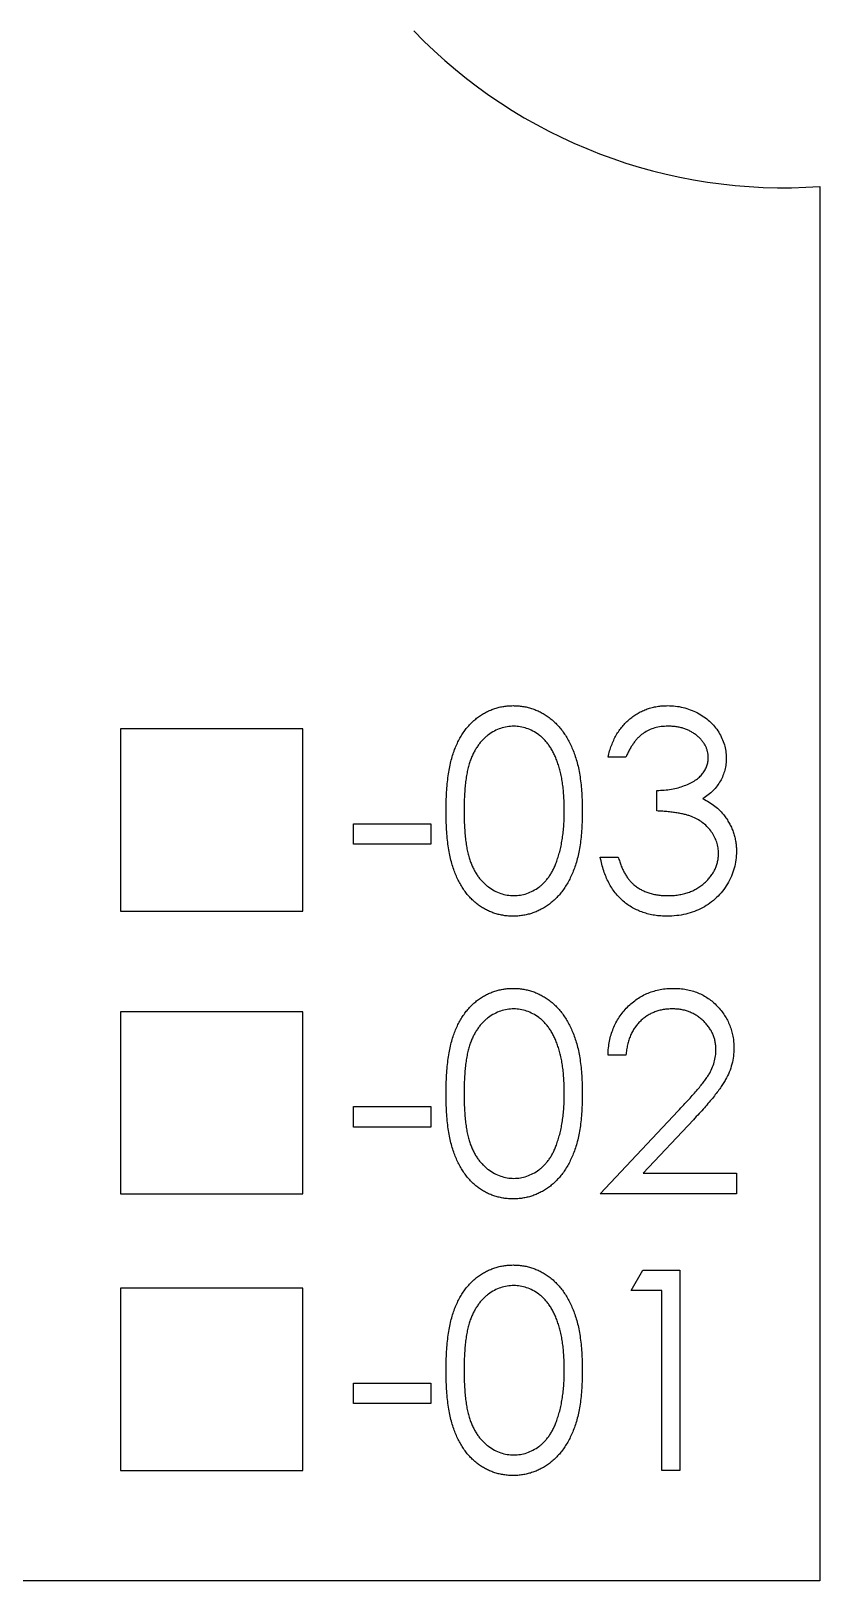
# Model space of a CAD drawing. Extents: x 3.95 to 7.29, y 4.36 to 5.35.
# Drawn here: x 7.0747 to 7.2912, y 4.3613 to 4.787 of the extents above; entities that cross this region are included whole.
import ezdxf

# ---------------------------------------------------------------- set-up
doc = ezdxf.new("R2010")
doc.units = 0
doc.header["$MEASUREMENT"] = 0
doc.layers.get('0').update_dxf_attribs({"linetype": 'CONTINUOUS'})

msp = doc.modelspace()

# ---------------------------------------------------------------- linework, layer by layer
at = {"color": 7, "linetype": 'CONTINUOUS'}
for p, q in [((7.2911865755, 4.7443113664), (7.2911865755, 4.3613113664)), ((7.1492968117, 4.5953088598), (7.0992968117, 4.5953088598)), ((7.0992968117, 4.5953088598), (7.0992968117, 4.5453088598)), ((7.1492968117, 4.5453088598), (7.1492968117, 4.5953088598)), ((7.2379668097, 4.5876165521), (7.2330309123, 4.5876165521)), ((7.2464283482, 4.5728088598), (7.2464283482, 4.5784498854)), ((7.16322322, 4.5692832187), (7.1843770661, 4.5692832187)), ((7.16322322, 4.5636421931), (7.16322322, 4.5692832187)), ((7.1843770661, 4.5692832187), (7.1843770661, 4.5636421931)), ((7.1843770661, 4.5636421931), (7.16322322, 4.5636421931)), ((7.2309155277, 4.5601165521), (7.2358514251, 4.5601165521)), ((7.0992968117, 4.5453088598), (7.1492968117, 4.5453088598)), ((7.1492968117, 4.517665927), (7.0992968117, 4.517665927)), ((7.0992968117, 4.517665927), (7.0992968117, 4.467665927)), ((7.1492968117, 4.467665927), (7.1492968117, 4.517665927)), ((7.2379668097, 4.5057428501), (7.2330309123, 4.5057428501)), ((7.16322322, 4.491640286), (7.1843770661, 4.491640286)), ((7.16322322, 4.4859992604), (7.16322322, 4.491640286)), ((7.1843770661, 4.491640286), (7.1843770661, 4.4859992604)), ((7.2309155277, 4.467665927), (7.2522456559, 4.4904283469)), ((7.2564543899, 4.4879934511), (7.2426933722, 4.4733069527)), ((7.1843770661, 4.4859992604), (7.16322322, 4.4859992604)), ((7.2426933722, 4.4733069527), (7.2682873225, 4.4733069527)), ((7.2682873225, 4.4733069527), (7.2682873225, 4.467665927)), ((7.0992968117, 4.467665927), (7.1492968117, 4.467665927)), ((7.2682873225, 4.467665927), (7.2309155277, 4.467665927)), ((7.2393770661, 4.4410517092), (7.2426052312, 4.4466927348)), ((7.2426052312, 4.4466927348), (7.252774502, 4.4466927348)), ((7.252774502, 4.4466927348), (7.252774502, 4.3916927348)), ((7.1492968117, 4.4416927348), (7.0992968117, 4.4416927348)), ((7.0992968117, 4.4416927348), (7.0992968117, 4.3916927348)), ((7.1492968117, 4.3916927348), (7.1492968117, 4.4416927348)), ((7.2478386046, 4.4410517092), (7.2393770661, 4.4410517092)), ((7.2478386046, 4.3916927348), (7.2478386046, 4.4410517092)), ((7.16322322, 4.4156670938), (7.1843770661, 4.4156670938)), ((7.16322322, 4.4100260681), (7.16322322, 4.4156670938)), ((7.1843770661, 4.4156670938), (7.1843770661, 4.4100260681)), ((7.1843770661, 4.4100260681), (7.16322322, 4.4100260681)), ((7.0992968117, 4.3916927348), (7.1492968117, 4.3916927348)), ((7.252774502, 4.3916927348), (7.2478386046, 4.3916927348)), ((7.2911865755, 4.3613113664), (6.5311865755, 4.3613113664))]:
    msp.add_line(p, q, dxfattribs=at)
msp.add_arc((7.2811865755, 4.8849563094), 0.1409999999999997, 224, 274.06694474, dxfattribs=at)
for points, knots in [([(7.188607835369188, 4.572786824515746), (7.188612989939921, 4.573668354894724), (7.188623002767864, 4.575380740362048), (7.188734392244107, 4.577875927590457), (7.188919433322684, 4.580216732145947), (7.189173020660752, 4.58240326599305), (7.18948161732283, 4.584436093882303), (7.189893575541858, 4.586309782380517), (7.190362060521701, 4.588033006588218), (7.190905033975802, 4.589611375524425), (7.191517677024732, 4.591066189046208), (7.192184579436692, 4.592424225132953), (7.192931748514862, 4.593683861524478), (7.193718092735213, 4.594863657416011), (7.194571132680925, 4.595951739711746), (7.195487901893359, 4.59694321836424), (7.196460325399856, 4.597853457807713), (7.197493004440753, 4.598667490327473), (7.198576096293941, 4.599376811080052), (7.19967756168091, 4.600019794300677), (7.20082881666372, 4.600528411760703), (7.20200146490519, 4.600963338274946), (7.203204954167012, 4.601307858853104), (7.204439808723579, 4.601547499959091), (7.205707136671951, 4.601697424525107), (7.206562473249575, 4.601711817029647), (7.206996256843548, 4.601719116182412)], [0, 0, 0, 0, 0.0685938754172485, 0.1332445916929342, 0.1943104708402725, 0.2512764872501561, 0.3045101237883933, 0.3542310498301783, 0.4004762284391507, 0.4434059271904888, 0.4840095987806696, 0.5232466037299501, 0.561036264236033, 0.597893729572623, 0.633511591261617, 0.6685001861390465, 0.7028753219007778, 0.7370646318789447, 0.7706720818125846, 0.8035672205235663, 0.8361830958220394, 0.8684616779620072, 0.9008476178018572, 0.9334672490309378, 0.9662579426774017, 1, 1, 1, 1]), ([(7.206996256843548, 4.601719116182412), (7.207433883636034, 4.601713046541246), (7.208304606929432, 4.601700970091547), (7.209587287830733, 4.601530986796208), (7.21084762661848, 4.601311584437876), (7.212066501463974, 4.600959699184834), (7.213266958950181, 4.600538622845227), (7.214419146102515, 4.599983019303627), (7.215563741225892, 4.59937875730747), (7.21664874689484, 4.598641608501318), (7.217706581095225, 4.597826937763042), (7.218698190211983, 4.596902078202478), (7.219648922423035, 4.595892625408901), (7.220522868948257, 4.594776065635339), (7.221357485917633, 4.59356951905206), (7.22212109043148, 4.592262871321516), (7.222829564067695, 4.590859018158604), (7.223496224252093, 4.589364467620357), (7.224079200978852, 4.587739297943797), (7.224597513891516, 4.585993645736785), (7.225022359023532, 4.584111703282151), (7.225373698477728, 4.582103954193108), (7.225646404775081, 4.579960452102482), (7.225844875808611, 4.577685539998597), (7.225949750497024, 4.575277794661247), (7.225969496977656, 4.57363159937263), (7.225979630240984, 4.572786824515746)], [0, 0, 0, 0, 0.0337879412002539, 0.067226111253134, 0.0998413805582495, 0.132545412477981, 0.1651298048763309, 0.1980106431827069, 0.231279810572081, 0.2650439104334927, 0.299215763973783, 0.3343588397409626, 0.3696950076454846, 0.4062575751144955, 0.4438035186000605, 0.4829815311234259, 0.5230848521443385, 0.5652667767065692, 0.6093428829310781, 0.6563925906619914, 0.7058870179274407, 0.758325751711764, 0.8138327469620025, 0.8727952177377408, 0.9347225675630352, 1, 1, 1, 1]), ([(7.233030912292266, 4.587616552079848), (7.233164633802966, 4.588170205399462), (7.233426048418864, 4.589252552354171), (7.233971296001946, 4.590798952167487), (7.234565284297862, 4.592262321789341), (7.235278541655308, 4.593615260090268), (7.236056536364576, 4.59488495713321), (7.236947893417283, 4.596042614803424), (7.237911489057605, 4.597117675689336), (7.238977309689489, 4.598071740850949), (7.240095045800987, 4.598935676595627), (7.241280446968498, 4.599672284639578), (7.242509663869037, 4.600305949898877), (7.243791213101086, 4.600827982114061), (7.245128910084818, 4.6012212403431), (7.24651066130843, 4.601506561573812), (7.247940087738804, 4.601691850511467), (7.248910407019634, 4.601709933931397), (7.249403107805086, 4.601719116182412)], [0, 0, 0, 0, 0.0726253460834346, 0.1419766113262338, 0.2089849284189386, 0.2739568703644443, 0.3368893473968406, 0.398744953494589, 0.4601158852788612, 0.5208249225900273, 0.5809944586324844, 0.6401519276014644, 0.6986224507562553, 0.7572710809271647, 0.8164266940046587, 0.8762540482034685, 0.9371652930625356, 1, 1, 1, 1]), ([(7.249403107805086, 4.601719116182412), (7.250120979466266, 4.601697442564277), (7.251541063923948, 4.60165456809253), (7.253627340376028, 4.601263055519287), (7.25563919039049, 4.600643517725151), (7.257554592856175, 4.599787502012997), (7.259333739654116, 4.598731701377593), (7.260916736874428, 4.59747511265496), (7.262282127758491, 4.596041980774445), (7.263427610836007, 4.594459040478011), (7.264324503678279, 4.592767311044788), (7.264985860975816, 4.591026165718187), (7.265388487391511, 4.589239734739219), (7.265440667569957, 4.588033548923609), (7.265466809728163, 4.587429252400361)], [0, 0, 0, 0, 0.0902542493426769, 0.1785397915286847, 0.2660930338538189, 0.3546309779571716, 0.441886153350563, 0.5257469151636492, 0.608113633603636, 0.6901972728278819, 0.7708214843303348, 0.8483261812554105, 0.9240117400247426, 1, 1, 1, 1]), ([(7.207161521266624, 4.596078090541386), (7.206553093976733, 4.596046441806704), (7.205335130988084, 4.595983086680921), (7.203539899613527, 4.595528409039022), (7.201812985702099, 4.594761130261037), (7.200445765003582, 4.593893175153969), (7.199405496880471, 4.593059279728093), (7.198665223503509, 4.592347567624343), (7.197966598629116, 4.591572827289887), (7.197314691216008, 4.590724024527995), (7.196725529675197, 4.589798459779959), (7.196179974665904, 4.588808868275331), (7.195686348731829, 4.587747740724812), (7.195228152867949, 4.586606850898029), (7.194831651819061, 4.585354129208817), (7.194475151150233, 4.583976854266679), (7.194199986277692, 4.582450529260089), (7.193955664053767, 4.58079019738373), (7.193770984226732, 4.578992512972283), (7.193644731367222, 4.577055686197975), (7.193549086961663, 4.574980275071023), (7.193545553269434, 4.573547161702591), (7.193543732805086, 4.572808859772156)], [0, 0, 0, 0, 0.060388994932679, 0.120888004157043, 0.1826143959280561, 0.2473649821762147, 0.2810819424293906, 0.314871795784059, 0.3492160021204661, 0.3845921848847575, 0.4210094470111021, 0.4580602892323817, 0.4967253441296676, 0.5371542602876624, 0.580056918574121, 0.6271124013895724, 0.6783241508939637, 0.7339727554395393, 0.7937385905051615, 0.8577080745882901, 0.9266949806407877, 1, 1, 1, 1]), ([(7.221043732805086, 4.572808859772156), (7.221036821284823, 4.573470014354577), (7.221023299201214, 4.574763534043644), (7.220934457886758, 4.576655954519061), (7.22079169728207, 4.578456487035289), (7.220598473921351, 4.580166764969136), (7.220333219158391, 4.581783744282241), (7.220014674421482, 4.583309738628266), (7.219641217845608, 4.584744337363293), (7.219212850022577, 4.58609123762193), (7.218730092316303, 4.587345607180098), (7.21819676605541, 4.588510146255907), (7.217627716790709, 4.589591135773939), (7.217009239901125, 4.590585098789135), (7.216350085793757, 4.591497835129677), (7.215626586562557, 4.592308334181541), (7.214884698304381, 4.593056024461943), (7.213829576202301, 4.593894240345332), (7.212459468241898, 4.594755645575282), (7.210742830891656, 4.595526798822068), (7.208966185256292, 4.595983188123555), (7.207762642187787, 4.596046479211436), (7.207161521266624, 4.596078090541386)], [0, 0, 0, 0, 0.0656764168485229, 0.1284930038448349, 0.1881472132975865, 0.2450740694520081, 0.2994124075640716, 0.350856964700418, 0.3998785563875576, 0.4466052178570772, 0.4911847622759467, 0.5333035069930623, 0.5737769712849096, 0.6124477128656399, 0.6495158390889494, 0.6854481283820846, 0.7202744270676115, 0.7540038485230651, 0.8190868636527456, 0.880502160909024, 0.9403156787728282, 1, 1, 1, 1]), ([(7.249469213574317, 4.596078090541386), (7.248842952382524, 4.596056268691968), (7.247619718617935, 4.596013645544686), (7.245856629685671, 4.595639007292414), (7.244219291821271, 4.595045431601589), (7.242971970651736, 4.594328690715438), (7.242049341809375, 4.593623609695469), (7.241377399403263, 4.593017028495078), (7.240729578092775, 4.592329289652987), (7.240131298973639, 4.591541529266762), (7.239546711894121, 4.590680835227698), (7.238981398786998, 4.5897424671535), (7.238453517522358, 4.588713046723738), (7.238132187553314, 4.587989128606583), (7.237966809728163, 4.587616552079848)], [0, 0, 0, 0, 0.122728099976456, 0.2397165235883959, 0.3518621792202475, 0.4632019818032239, 0.5202611541541635, 0.5794324380306674, 0.6405963441586368, 0.7052982290880213, 0.7732361059084538, 0.8446489293403172, 0.92004598177737, 1, 1, 1, 1]), ([(7.260530912292265, 4.587451287656771), (7.26052454339812, 4.587738557848793), (7.26051187278528, 4.588310068271344), (7.260345698079403, 4.589147639635766), (7.260107526958723, 4.589959617657106), (7.259761512566779, 4.590736514906649), (7.25931401077615, 4.59148080107293), (7.25877260022787, 4.592195194531006), (7.258135909469242, 4.592886517108467), (7.257408073047991, 4.593539521704239), (7.256595788956435, 4.594127237406463), (7.255731659112683, 4.594651177764565), (7.254812314613313, 4.595091737016799), (7.25384374658013, 4.595456930721006), (7.252820719435602, 4.595731160742462), (7.251748615096715, 4.595928189017317), (7.250625229621238, 4.596051342011292), (7.24985881774135, 4.596069075667575), (7.249469213574317, 4.596078090541386)], [0, 0, 0, 0, 0.0552654294292551, 0.1099479507543711, 0.1638976208060362, 0.2180695737014807, 0.2732851511607965, 0.3308840720778535, 0.3904782195586441, 0.4541190809355006, 0.518940923103442, 0.5833792809311809, 0.6485746725268537, 0.7150779036892867, 0.7825379574848428, 0.852347050117714, 0.9249408757112354, 1, 1, 1, 1]), ([(7.246428348189702, 4.578449885413182), (7.247108530434115, 4.578463146728024), (7.248440374463708, 4.578489113302632), (7.250391326926219, 4.578738500445353), (7.252251194291243, 4.57914329101389), (7.253992001407436, 4.579708431235306), (7.255570477734334, 4.580396444782814), (7.25695299898933, 4.581166757134115), (7.258089828687509, 4.582055434725493), (7.2590013275362, 4.583020468542761), (7.2596773961357, 4.584062062072112), (7.260176430040448, 4.585142741593977), (7.260471598076905, 4.586282611471126), (7.260511071269128, 4.587060357234796), (7.260530912292265, 4.587451287656771)], [0, 0, 0, 0, 0.1101513778870498, 0.2156840408510315, 0.3180373845849121, 0.4181367779933871, 0.5116558022784822, 0.5966723572005856, 0.6738006776704191, 0.7445265998525866, 0.81070136181014, 0.8740751675159223, 0.9367044473916144, 0.9999999999999999, 0.9999999999999999, 0.9999999999999999, 0.9999999999999999]), ([(7.265466809728163, 4.587429252400361), (7.265448524725994, 4.586847717054988), (7.265412743814248, 4.58570974262771), (7.265108928441126, 4.584048404815539), (7.264597644310214, 4.582482608239676), (7.26388940518399, 4.581005761406307), (7.262972609394501, 4.579627228209087), (7.261862038443367, 4.578343907066992), (7.260549853758323, 4.577150106010692), (7.259555470446529, 4.576466228578219), (7.259043532484573, 4.576114148233694)], [0, 0, 0, 0, 0.12806754859589, 0.2506083188676677, 0.370630165914503, 0.4900722467299493, 0.6103747641546188, 0.7343130699115259, 0.8632165042449906, 1, 1, 1, 1]), ([(7.206996256843548, 4.5438986033619), (7.206562488368415, 4.543905967203417), (7.205707181602194, 4.54392048726155), (7.204439635275149, 4.544069477454074), (7.203206571198919, 4.544312430270808), (7.202005524308817, 4.544642358943626), (7.200834036933482, 4.545061678891155), (7.199703583826112, 4.545595037695015), (7.198599239872842, 4.546213653293442), (7.197526027981393, 4.546917435360008), (7.196504464766406, 4.547723985482132), (7.195528460522119, 4.548615876633016), (7.194623561486139, 4.549616093829641), (7.193776404428404, 4.550708672823347), (7.192983535687531, 4.551891438654972), (7.192239530664615, 4.553160718240613), (7.191574659199588, 4.554531983925609), (7.190948125193327, 4.555994695000826), (7.190395830679952, 4.557584661381057), (7.189913577311213, 4.559313790824779), (7.189506993840711, 4.561193877603994), (7.1891831444306, 4.563225011708796), (7.188917839543464, 4.565404048813412), (7.188734574662714, 4.567734461326435), (7.188623058461679, 4.570211257710929), (7.188613002331818, 4.571912635684491), (7.188607835369188, 4.572786824515746)], [0, 0, 0, 0, 0.0337906803429672, 0.0666286260745619, 0.099295262884201, 0.1316507517839152, 0.1636088819681108, 0.1961310226856822, 0.2289327805920217, 0.2621920605927205, 0.2960287657555083, 0.3302589691854587, 0.3651045936798505, 0.4009992591691218, 0.4379098368951158, 0.4760009680137947, 0.5155511169363323, 0.5565882586710896, 0.5999440814163916, 0.6466082875005266, 0.6964008624514627, 0.7497565159327976, 0.8068383525917534, 0.8674216658694571, 0.9318796288865531, 1, 1, 1, 1]), ([(7.193543732805086, 4.572808859772156), (7.193545650988903, 4.572074240299238), (7.193549373807039, 4.570648488152258), (7.193643815214311, 4.568580286637267), (7.193775268004842, 4.566648033964483), (7.193940643239795, 4.56485248433959), (7.194188315958446, 4.563199912932331), (7.194469316452103, 4.561683450144188), (7.194806357206393, 4.56030590047582), (7.195207110470034, 4.559055233865168), (7.195663583331724, 4.557913713126991), (7.196161179230591, 4.556851006960807), (7.196700183137319, 4.555854189111099), (7.197292961398376, 4.554926856105338), (7.197948006833467, 4.554074187315284), (7.198650698598434, 4.553292133144621), (7.1994051226321, 4.552583877892067), (7.200449243989603, 4.551743322414111), (7.201820973233747, 4.550864491405839), (7.203558131157722, 4.550108613217521), (7.205343926034076, 4.549630521614607), (7.206556358591788, 4.549569891415053), (7.207161521266624, 4.549539629002925)], [0, 0, 0, 0, 0.0729596725565432, 0.141600398063729, 0.2055868247616574, 0.2653317514049722, 0.3206341506764463, 0.371501035400561, 0.4184798438617737, 0.4613938651164284, 0.501833489060535, 0.5405087845770911, 0.5778894042135679, 0.6143163116208339, 0.6497018639313427, 0.6845703410010859, 0.7186338519825687, 0.7523597423291786, 0.8176309254522465, 0.8797078861579298, 0.9399584769385605, 1, 1, 1, 1]), ([(7.225979630240984, 4.572786824515746), (7.225969261422945, 4.57194574502847), (7.225949012979846, 4.570303267546909), (7.225847262609489, 4.567906199609993), (7.225641084420852, 4.565643701130339), (7.22538979049258, 4.563512494152776), (7.225027473812192, 4.561515364527852), (7.224624107079776, 4.559641586920822), (7.224109590173199, 4.557908767717906), (7.223540441519859, 4.55629752861797), (7.222883057460672, 4.554809309128042), (7.222179919478052, 4.553411250615444), (7.221404916083481, 4.552112018402671), (7.220586313884237, 4.550897824108747), (7.219695821810008, 4.549790840231078), (7.218757955835909, 4.548770095489778), (7.217756726575411, 4.547843629105307), (7.216693446921529, 4.547019339300206), (7.215598185990705, 4.546276637618621), (7.214453367730083, 4.545650829471156), (7.213285791264653, 4.545105252476158), (7.21208331230518, 4.544666672377217), (7.210853598691163, 4.544319973081411), (7.20959222203301, 4.544083959325581), (7.208304435390666, 4.543917599348759), (7.207433826258455, 4.54390495728268), (7.206996256843548, 4.5438986033619)], [0, 0, 0, 0, 0.065059633982516, 0.1270498037242676, 0.1855061235695817, 0.2407519353051602, 0.2929641184114982, 0.3424460113875109, 0.38891824157453, 0.4326754501382251, 0.4745258671785995, 0.514669869534711, 0.5536430499422049, 0.5914614378981222, 0.6278388512382592, 0.6634189805605546, 0.6985977059250447, 0.7332029146685497, 0.76739527621116, 0.8008348065624478, 0.8340066273958264, 0.8669881685285089, 0.8997253758474594, 0.9327056936972694, 0.9661777838687265, 1, 1, 1, 1]), ([(7.218961401074317, 4.55898173637472), (7.219127214568219, 4.559472489423477), (7.2194638870713, 4.560468928575874), (7.21989778638127, 4.562014643108568), (7.220239499797327, 4.563636400827592), (7.220546924116246, 4.565324509804596), (7.220756757851777, 4.567091419391911), (7.220925652060513, 4.568931662567731), (7.221025134283845, 4.570846626831431), (7.221037466086394, 4.572147690978785), (7.221043732805086, 4.572808859772156)], [0, 0, 0, 0, 0.1105883385953346, 0.2245417540535939, 0.3425034940501037, 0.4643240984173561, 0.5907560327017645, 0.7222274753555133, 0.8588428362087227, 1, 1, 1, 1]), ([(7.263351425112778, 4.561174244387541), (7.263327327340778, 4.561686676086345), (7.263279251703931, 4.562708989695194), (7.262913725578671, 4.564213605266957), (7.262307110261211, 4.56566385688011), (7.261474387000462, 4.567040752248968), (7.260436411922011, 4.568301938760714), (7.259242250052992, 4.569430836637276), (7.257866421732558, 4.570370817825484), (7.25659294115624, 4.571018452558928), (7.255462001219207, 4.571449946006232), (7.254496121138435, 4.571752522626446), (7.253413822449626, 4.571994391071332), (7.252228109811575, 4.572228352804268), (7.250933978820142, 4.57242449089726), (7.249530264657276, 4.572588764410865), (7.24801640226433, 4.572720002495007), (7.246968400337193, 4.57277864193253), (7.246428348189702, 4.572808859772156)], [0, 0, 0, 0, 0.0669025611986264, 0.1334722245710311, 0.2010152128987461, 0.2716179086809909, 0.342884317015107, 0.4138334373834369, 0.4855715419705955, 0.5598171257698292, 0.5999152807368299, 0.6436230850318213, 0.6919224361141821, 0.744712801926229, 0.8015114286639149, 0.8628712761230359, 0.9293353763052005, 1, 1, 1, 1]), ([(7.259043532484573, 4.576114148233694), (7.259629348663811, 4.57583265827435), (7.260791900983971, 4.57527404139599), (7.262360523335441, 4.574161101314505), (7.263806213833563, 4.572907654544188), (7.264602971846861, 4.571918560413077), (7.265004069343548, 4.57142063861831)], [0, 0, 0, 0, 0.2539158886230791, 0.5038961297186552, 0.7502553885301012, 1, 1, 1, 1]), ([(7.265004069343548, 4.57142063861831), (7.265268826737092, 4.57105834113606), (7.265794005938544, 4.570339679043682), (7.266440419056222, 4.569183542502945), (7.267033546661661, 4.568018418864309), (7.267470071410032, 4.566798496969035), (7.267846774969428, 4.565562962866283), (7.268094633368213, 4.564285358832866), (7.268253748545888, 4.562977823188521), (7.26827609156661, 4.562092846392192), (7.268287322548676, 4.561648002400361)], [0, 0, 0, 0, 0.1281455049994647, 0.2541925386280403, 0.3781411397135904, 0.5013808330744075, 0.6239569784447028, 0.7470758858273294, 0.8728647202442611, 1, 1, 1, 1]), ([(7.249259878638419, 4.5438986033619), (7.248671898075928, 4.543912365711678), (7.247514948397686, 4.54393944542683), (7.245813452003024, 4.544121271558365), (7.244192735824718, 4.544462390670376), (7.242637062064889, 4.544891395164869), (7.241169909620558, 4.545484541941462), (7.23977017487694, 4.546191682787301), (7.23844399335204, 4.547030951395807), (7.237199240811548, 4.548003759175132), (7.2360372471101, 4.549092672008026), (7.234987616001863, 4.550315779791762), (7.234038734429557, 4.551650255087698), (7.233196631468818, 4.553108101723972), (7.232457763039371, 4.554685236477487), (7.2318380296417, 4.556387979213776), (7.231296925834488, 4.558203129525017), (7.231044857236227, 4.559467723314103), (7.230915527676881, 4.560116552079848)], [0, 0, 0, 0, 0.0655377247223923, 0.1289563879612309, 0.1903671277264776, 0.249965467100067, 0.3085687536915762, 0.3664152430357357, 0.4245564125025179, 0.4831811374914378, 0.5422514353065656, 0.6017442596855538, 0.6625077153077682, 0.7244995565544742, 0.7891389152034058, 0.8563539520018315, 0.9262991097764978, 1, 1, 1, 1]), ([(7.235851425112779, 4.560116552079848), (7.235980019692555, 4.559693067585627), (7.236230147320035, 4.558869353460199), (7.236655914860587, 4.557683862942452), (7.237140987707408, 4.556597093534633), (7.237661359343117, 4.555601073046407), (7.238207877780619, 4.554685992436256), (7.238819398032762, 4.553876048780007), (7.239450627456504, 4.553135667030995), (7.239926445866312, 4.552718537414792), (7.240159317740984, 4.552514388618309)], [0, 0, 0, 0, 0.1497703860319697, 0.2913164099952413, 0.4259663731047396, 0.5521595739695259, 0.6715274135235908, 0.7861216286916592, 0.8953250730704424, 1, 1, 1, 1]), ([(7.268287322548676, 4.561648002400361), (7.268259056902807, 4.560877884210771), (7.268202658629653, 4.559341272020092), (7.26770072967009, 4.55707043639102), (7.266917783968394, 4.554854784029415), (7.265826619343464, 4.552725737091114), (7.264470466894708, 4.550739808721426), (7.26286595406934, 4.548957828114355), (7.261011372405972, 4.547440059940176), (7.258960719304268, 4.546160675894011), (7.256730446307719, 4.545146778465868), (7.254354472306981, 4.544416183192153), (7.251846864708319, 4.543977928502253), (7.250132025273153, 4.543925346124458), (7.249259878638419, 4.5438986033619)], [0, 0, 0, 0, 0.0796349660380428, 0.1588951686538333, 0.2395795267652213, 0.3223821210874966, 0.4057934127573026, 0.4878842639085052, 0.5697105896098896, 0.6530482051842865, 0.7374337002462269, 0.8225728805582585, 0.909762708998645, 1, 1, 1, 1]), ([(7.249348019664061, 4.549539629002925), (7.24986272453004, 4.549549291773598), (7.250869185462553, 4.549568186487491), (7.252337664484221, 4.549742453218335), (7.253735129311768, 4.549995145406284), (7.255047318820862, 4.550390405119559), (7.256292088690668, 4.550864584441452), (7.257441652061451, 4.551485372201451), (7.258529804676051, 4.552186451614763), (7.259524668691776, 4.553001941811015), (7.260421587248041, 4.553883398442921), (7.261196623977643, 4.554818545375865), (7.261867894425973, 4.555778386969306), (7.262407483841944, 4.556785314387457), (7.262834324395893, 4.55782945048181), (7.2631247242266, 4.558914703463015), (7.263326690041667, 4.560031934821916), (7.263343134985967, 4.560791391590662), (7.263351425112778, 4.561174244387541)], [0, 0, 0, 0, 0.076061890562836, 0.1487324608035359, 0.2183745247439721, 0.2857225935927381, 0.3510576941824586, 0.414934915729321, 0.4784859417740848, 0.5421690352812153, 0.604750116543139, 0.6641185017301127, 0.7214996756099125, 0.777615916385255, 0.8326661086975488, 0.8878580281135752, 0.9434676608977681, 1, 1, 1, 1]), ([(7.207161521266624, 4.549539629002925), (7.207770158886562, 4.549566164993422), (7.208985275159326, 4.549619142845613), (7.210769854513374, 4.550081512657674), (7.212487999300198, 4.550833179141096), (7.213843940951072, 4.551691940282416), (7.214872654653098, 4.552515002598714), (7.21560998299943, 4.553215933284299), (7.216286655277243, 4.554000997595716), (7.216928464049849, 4.554847974432744), (7.217517105348561, 4.555773116837166), (7.218052383601255, 4.556771956349237), (7.218540836101447, 4.557847272267875), (7.218819121123742, 4.558597939559808), (7.218961401074317, 4.55898173637472)], [0, 0, 0, 0, 0.112801787087641, 0.2252034422403028, 0.3396628004503109, 0.4597310343290413, 0.5217844254033598, 0.5839686717932117, 0.6482103637315138, 0.7139104928357357, 0.7810269995615563, 0.8514662200478412, 0.9240585113203393, 1, 1, 1, 1]), ([(7.240159317740984, 4.552514388618309), (7.240467298338892, 4.552277069840779), (7.241082308868728, 4.551803164834745), (7.242083864864435, 4.551196669988623), (7.24314088029659, 4.550677524900484), (7.244262169929081, 4.55025554201547), (7.245447884177055, 4.549938786440811), (7.246693213286162, 4.549710800683778), (7.248000200529174, 4.549560294662585), (7.248892193784148, 4.54954661802857), (7.249348019664061, 4.549539629002925)], [0, 0, 0, 0, 0.1182604269471056, 0.2361558108840859, 0.3556302211949949, 0.476249447304134, 0.6001641196112284, 0.7286330771605728, 0.8613262312325904, 1, 1, 1, 1]), ([(7.188607835369188, 4.495143891790176), (7.188612989939921, 4.496025422169155), (7.188623002767864, 4.497737807636478), (7.188734392244107, 4.500232994864887), (7.188919433322684, 4.502573799420377), (7.189173020660752, 4.50476033326748), (7.18948161732283, 4.506793161156734), (7.189893575541858, 4.508666849654946), (7.190362060521701, 4.510390073862649), (7.190905033975802, 4.511968442798856), (7.191517677024732, 4.513423256320638), (7.192184579436692, 4.514781292407383), (7.192931748514862, 4.516040928798909), (7.193718092735213, 4.517220724690441), (7.194571132680925, 4.518308806986176), (7.195487901893359, 4.51930028563867), (7.196460325399856, 4.520210525082144), (7.197493004440753, 4.521024557601904), (7.198576096293941, 4.521733878354483), (7.19967756168091, 4.522376861575109), (7.20082881666372, 4.522885479035133), (7.20200146490519, 4.523320405549376), (7.203204954167012, 4.523664926127535), (7.204439808723579, 4.523904567233522), (7.205707136671951, 4.524054491799538), (7.206562473249575, 4.524068884304078), (7.206996256843548, 4.524076183456843)], [0, 0, 0, 0, 0.0685938754172485, 0.1332445916929342, 0.194310470840273, 0.2512764872501566, 0.3045101237883938, 0.3542310498301784, 0.4004762284391504, 0.4434059271904894, 0.4840095987806693, 0.5232466037299499, 0.5610362642360328, 0.5978937295726228, 0.6335115912616176, 0.6685001861390464, 0.7028753219007776, 0.7370646318789446, 0.7706720818125848, 0.8035672205235665, 0.8361830958220395, 0.8684616779620075, 0.9008476178018571, 0.9334672490309377, 0.9662579426774018, 1, 1, 1, 1]), ([(7.206996256843548, 4.524076183456843), (7.207433883636034, 4.524070113815676), (7.208304606929432, 4.524058037365977), (7.209587287830733, 4.523888054070637), (7.21084762661848, 4.523668651712306), (7.212066501463974, 4.523316766459264), (7.213266958950181, 4.522895690119658), (7.214419146102515, 4.522340086578057), (7.215563741225892, 4.521735824581899), (7.21664874689484, 4.520998675775748), (7.217706581095225, 4.520184005037471), (7.218698190211983, 4.51925914547691), (7.219648922423035, 4.51824969268333), (7.220522868948257, 4.51713313290977), (7.221357485917633, 4.515926586326491), (7.22212109043148, 4.514619938595946), (7.222829564067695, 4.513216085433035), (7.223496224252093, 4.511721534894788), (7.224079200978852, 4.510096365218227), (7.224597513891516, 4.508350713011216), (7.225022359023533, 4.506468770556581), (7.225373698477728, 4.504461021467538), (7.225646404775081, 4.502317519376913), (7.225844875808611, 4.500042607273027), (7.225949750497024, 4.497634861935677), (7.225969496977656, 4.495988666647061), (7.225979630240984, 4.495143891790176)], [0, 0, 0, 0, 0.0337879412002539, 0.067226111253134, 0.0998413805582496, 0.1325454124779809, 0.1651298048763308, 0.1980106431827068, 0.2312798105720813, 0.2650439104334931, 0.2992157639737828, 0.334358839740963, 0.369695007645485, 0.4062575751144959, 0.4438035186000601, 0.482981531123426, 0.5230848521443382, 0.5652667767065692, 0.6093428829310785, 0.6563925906619914, 0.7058870179274402, 0.7583257517117635, 0.8138327469620029, 0.8727952177377413, 0.9347225675630347, 1, 1, 1, 1]), ([(7.233030912292266, 4.50574285012351), (7.23306307636386, 4.506397681587741), (7.233126245744478, 4.507683753156247), (7.233422196342069, 4.509558797439529), (7.233845272564149, 4.511351252439717), (7.234444870272768, 4.513045751149035), (7.235185321045692, 4.514662535776226), (7.236091847069975, 4.516180137291743), (7.237145122678991, 4.517613617710695), (7.238343215596597, 4.518935836494997), (7.239643256833022, 4.520144509779133), (7.241037457120087, 4.521199306295), (7.242511486713764, 4.522080309673598), (7.244052560512511, 4.522820813331435), (7.245678501489826, 4.523375976344697), (7.247373767469734, 4.523788079121378), (7.249146020880849, 4.524035979913061), (7.250353505583559, 4.524062629796219), (7.250967611010214, 4.524076183456843)], [0, 0, 0, 0, 0.0687985167452406, 0.1351184559300889, 0.1990010113675046, 0.2619337007769912, 0.3235312844431789, 0.3854347205665498, 0.4472155159851223, 0.5100181032833283, 0.5725109099917959, 0.6333640222588525, 0.6932167277430219, 0.7525553881310327, 0.8125582265741707, 0.8732608589653614, 0.9355427078252693, 1, 1, 1, 1]), ([(7.250967611010214, 4.524076183456843), (7.251570737472835, 4.524062179428807), (7.252755859427258, 4.524034662013963), (7.254484804970381, 4.523794796449324), (7.256134633670976, 4.523427223850809), (7.257686648036502, 4.522882539162598), (7.259156776095851, 4.522199079026384), (7.2605268152241, 4.521349106803108), (7.261829894396204, 4.520372840318294), (7.26300206075573, 4.519221286125239), (7.264078836965072, 4.517992574892473), (7.265006952955194, 4.516680321627522), (7.265806253747457, 4.515323411345602), (7.266460456479411, 4.513911244603639), (7.266956371243455, 4.512439222700267), (7.267323796556515, 4.510921458413082), (7.267533836720952, 4.509340435713519), (7.267565895463299, 4.508270159053448), (7.267582194343547, 4.507726023200433)], [0, 0, 0, 0, 0.0694796363669839, 0.1365250035391419, 0.2008008928734237, 0.2639832069133281, 0.3257111447611882, 0.387270514075733, 0.4494927805315654, 0.512955195762851, 0.5762663970701087, 0.637574966831179, 0.6979010984244991, 0.7575582794115654, 0.8165875043650643, 0.8766457566083137, 0.9372858729381263, 1, 1, 1, 1]), ([(7.207161521266624, 4.518435157815818), (7.206553093976733, 4.518403509081135), (7.205335130988084, 4.518340153955353), (7.203539899613527, 4.517885476313452), (7.201812985702098, 4.517118197535466), (7.200445765003582, 4.516250242428399), (7.199405496880471, 4.515416347002523), (7.198665223503509, 4.514704634898774), (7.197966598629116, 4.513929894564317), (7.197314691216008, 4.513081091802425), (7.196725529675197, 4.512155527054389), (7.196179974665904, 4.511165935549761), (7.195686348731829, 4.510104807999242), (7.195228152867949, 4.508963918172459), (7.194831651819061, 4.507711196483247), (7.194475151150233, 4.50633392154111), (7.194199986277692, 4.50480759653452), (7.193955664053767, 4.50314726465816), (7.193770984226732, 4.501349580246713), (7.193644731367222, 4.499412753472406), (7.193549086961663, 4.497337342345454), (7.193545553269434, 4.495904228977022), (7.193543732805086, 4.495165927046586)], [0, 0, 0, 0, 0.0603889949326789, 0.1208880041570429, 0.1826143959280556, 0.2473649821762149, 0.2810819424293907, 0.3148717957840584, 0.3492160021204653, 0.3845921848847568, 0.4210094470111023, 0.4580602892323809, 0.4967253441296678, 0.5371542602876621, 0.5800569185741201, 0.6271124013895719, 0.6783241508939633, 0.7339727554395388, 0.7937385905051609, 0.857708074588289, 0.9266949806407879, 1, 1, 1, 1]), ([(7.221043732805086, 4.495165927046586), (7.221036821284823, 4.495827081629006), (7.221023299201214, 4.497120601318074), (7.220934457886758, 4.499013021793492), (7.22079169728207, 4.500813554309719), (7.220598473921351, 4.502523832243567), (7.220333219158391, 4.504140811556671), (7.220014674421482, 4.505666805902696), (7.219641217845608, 4.507101404637723), (7.219212850022577, 4.50844830489636), (7.218730092316303, 4.509702674454529), (7.21819676605541, 4.510867213530338), (7.217627716790709, 4.511948203048369), (7.217009239901125, 4.512942166063565), (7.216350085793757, 4.513854902404107), (7.215626586562557, 4.514665401455972), (7.214884698304381, 4.515413091736374), (7.213829576202301, 4.516251307619762), (7.212459468241899, 4.517112712849713), (7.210742830891655, 4.517883866096499), (7.208966185256292, 4.518340255397986), (7.207762642187787, 4.518403546485867), (7.207161521266624, 4.518435157815818)], [0, 0, 0, 0, 0.0656764168485234, 0.1284930038448349, 0.1881472132975864, 0.2450740694520085, 0.2994124075640725, 0.3508569647004178, 0.3998785563875574, 0.4466052178570775, 0.4911847622759474, 0.5333035069930621, 0.5737769712849103, 0.6124477128656396, 0.6495158390889492, 0.6854481283820852, 0.7202744270676114, 0.754003848523065, 0.8190868636527461, 0.880502160909024, 0.9403156787728282, 0.9999999999999999, 0.9999999999999999, 0.9999999999999999, 0.9999999999999999]), ([(7.250714205561497, 4.518435157815818), (7.250283982607096, 4.518424368366913), (7.249439095760584, 4.518403179670758), (7.248201280460705, 4.518242586877622), (7.247012180140237, 4.517999377280437), (7.245890118500817, 4.517612189592674), (7.244811612789023, 4.517159036988547), (7.243804176226138, 4.51657228407642), (7.242839508660019, 4.515901828135374), (7.241937005022318, 4.515120119091965), (7.241115019232231, 4.514237687325601), (7.24036725140123, 4.513277175942048), (7.239733660304355, 4.512221557021006), (7.239171227880314, 4.511096160441017), (7.238741078115346, 4.509870066915119), (7.238373330890957, 4.508573262054549), (7.238106204642725, 4.507187243504308), (7.238014046435683, 4.506232311219612), (7.237966809728163, 4.50574285012351)], [0, 0, 0, 0, 0.0644420198530875, 0.1265534866972374, 0.1867788219416122, 0.2459439745213428, 0.3041103458128578, 0.3617852793109982, 0.4202554070674587, 0.4799428587769944, 0.5402862362437812, 0.6007123566267305, 0.6619622304358124, 0.7244721944653061, 0.788881312953134, 0.8563062910592515, 0.9263482014292843, 1, 1, 1, 1]), ([(7.26264629690765, 4.507285318072227), (7.262636409290936, 4.507660638660172), (7.262616922697094, 4.508400323466804), (7.262441686474956, 4.509484104659058), (7.26218422968405, 4.510533591569466), (7.261787409237544, 4.511535808044487), (7.26131064408194, 4.512510465744856), (7.260701541438286, 4.51342793203681), (7.260005497066288, 4.514319481144207), (7.25919811973569, 4.515154542587098), (7.258311769445172, 4.515919588539462), (7.257375257965265, 4.516597238221949), (7.256384478550887, 4.517163570894819), (7.255343560218748, 4.517627824835538), (7.254255417706035, 4.517992009673065), (7.253117942983169, 4.518244358703515), (7.25193427991303, 4.518402797757424), (7.251126039260517, 4.518424234741718), (7.250714205561497, 4.518435157815818)], [0, 0, 0, 0, 0.0619690391917486, 0.1221290764323367, 0.1809991241916589, 0.2401624165448512, 0.2998647227478914, 0.3599512670925823, 0.421741789380329, 0.4865456790123971, 0.5515084714935629, 0.614994937234005, 0.6772396658274392, 0.7397146797414272, 0.8030385380943966, 0.8664872928331487, 0.9319694797733336, 1, 1, 1, 1]), ([(7.252245655882009, 4.490428346918382), (7.252765016585236, 4.4909704335961), (7.253762602205999, 4.492011671162861), (7.255172987537013, 4.493532306690596), (7.256441777972583, 4.494941364826001), (7.257569815157426, 4.496245089440242), (7.25855802724849, 4.497436089633666), (7.259403252400715, 4.498523698993949), (7.260109226356827, 4.499498583975004), (7.260857411635314, 4.500643838087794), (7.261570855946247, 4.502043784993077), (7.262197900493981, 4.503745987762879), (7.26257750473226, 4.505502147084766), (7.262623274381635, 4.506688548160302), (7.26264629690765, 4.507285318072227)], [0, 0, 0, 0, 0.110794173487164, 0.2128129326077749, 0.3060779098917659, 0.3906174580602153, 0.4672327266979071, 0.5344506183816983, 0.5938668014988495, 0.6448329686326044, 0.7362206188001792, 0.8250374016667815, 0.9119923130965323, 1, 1, 1, 1]), ([(7.267582194343547, 4.507726023200433), (7.267555585509048, 4.506959986129802), (7.26750283478742, 4.505441354854569), (7.267051614999419, 4.503209687891184), (7.266346860782609, 4.50104752399072), (7.265498406087079, 4.499307307076261), (7.26464224222811, 4.497905199209656), (7.26387148595508, 4.496750202890965), (7.262964056807805, 4.495506909639459), (7.2619277074613, 4.494170287240072), (7.260744590509367, 4.492757839892434), (7.259445443171369, 4.491240749873696), (7.257996714519099, 4.489647069227168), (7.256980807448515, 4.488557854742552), (7.256454389856368, 4.487993451085048)], [0, 0, 0, 0, 0.0987013748863722, 0.1956706803858568, 0.2924199929089622, 0.3913392869674687, 0.4444587417649342, 0.5042245791547477, 0.5703475914063554, 0.6429138259794827, 0.7222898165239624, 0.8079227212022497, 0.9004703662977925, 1, 1, 1, 1]), ([(7.206996256843548, 4.46625567063633), (7.206562488368415, 4.466263034477848), (7.205707181602194, 4.466277554535981), (7.204439635275149, 4.466426544728504), (7.203206571198919, 4.466669497545238), (7.202005524308817, 4.466999426218055), (7.200834036933482, 4.467418746165586), (7.199703583826112, 4.467952104969445), (7.198599239872842, 4.468570720567873), (7.197526027981393, 4.469274502634438), (7.196504464766406, 4.470081052756562), (7.195528460522119, 4.470972943907446), (7.194623561486139, 4.471973161104072), (7.193776404428404, 4.473065740097777), (7.192983535687531, 4.474248505929403), (7.192239530664615, 4.475517785515043), (7.191574659199588, 4.47688905120004), (7.190948125193327, 4.478351762275257), (7.190395830679952, 4.479941728655487), (7.189913577311213, 4.48167085809921), (7.189506993840711, 4.483550944878424), (7.1891831444306, 4.485582078983227), (7.188917839543464, 4.487761116087842), (7.188734574662714, 4.490091528600866), (7.188623058461679, 4.492568324985359), (7.188613002331818, 4.494269702958921), (7.188607835369188, 4.495143891790176)], [0, 0, 0, 0, 0.0337906803429672, 0.0666286260745619, 0.099295262884201, 0.1316507517839152, 0.1636088819681111, 0.1961310226856822, 0.2289327805920218, 0.2621920605927208, 0.2960287657555084, 0.3302589691854591, 0.3651045936798505, 0.4009992591691219, 0.4379098368951159, 0.4760009680137944, 0.515551116936332, 0.5565882586710893, 0.5999440814163913, 0.6466082875005263, 0.6964008624514633, 0.7497565159327977, 0.8068383525917536, 0.8674216658694569, 0.9318796288865536, 1, 1, 1, 1]), ([(7.193543732805086, 4.495165927046586), (7.193545650988903, 4.494431307573668), (7.193549373807039, 4.493005555426687), (7.193643815214311, 4.490937353911697), (7.193775268004842, 4.489005101238912), (7.193940643239795, 4.487209551614019), (7.194188315958446, 4.485556980206761), (7.194469316452103, 4.484040517418618), (7.194806357206393, 4.482662967750249), (7.195207110470034, 4.481412301139598), (7.195663583331724, 4.480270780401423), (7.196161179230591, 4.479208074235237), (7.196700183137319, 4.47821125638553), (7.197292961398376, 4.477283923379768), (7.197948006833467, 4.476431254589714), (7.198650698598434, 4.475649200419051), (7.1994051226321, 4.474940945166498), (7.200449243989603, 4.474100389688541), (7.201820973233747, 4.47322155868027), (7.203558131157721, 4.47246568049195), (7.205343926034076, 4.471987588889037), (7.206556358591788, 4.471926958689483), (7.207161521266624, 4.471896696277356)], [0, 0, 0, 0, 0.0729596725565426, 0.1416003980637291, 0.2055868247616569, 0.2653317514049717, 0.3206341506764452, 0.3715010354005611, 0.4184798438617728, 0.4613938651164287, 0.5018334890605347, 0.5405087845770902, 0.5778894042135682, 0.6143163116208336, 0.6497018639313424, 0.6845703410010853, 0.7186338519825685, 0.7523597423291783, 0.8176309254522464, 0.8797078861579296, 0.9399584769385606, 1, 1, 1, 1]), ([(7.225979630240984, 4.495143891790176), (7.225969261422945, 4.494302812302901), (7.225949012979846, 4.492660334821339), (7.225847262609489, 4.490263266884424), (7.22564108442085, 4.48800076840477), (7.22538979049258, 4.485869561427206), (7.225027473812192, 4.483872431802283), (7.224624107079776, 4.481998654195253), (7.224109590173199, 4.480265834992337), (7.223540441519859, 4.4786545958924), (7.222883057460672, 4.477166376402472), (7.222179919478052, 4.475768317889876), (7.221404916083481, 4.474469085677101), (7.220586313884237, 4.473254891383179), (7.219695821810008, 4.472147907505508), (7.21875795583591, 4.471127162764208), (7.217756726575411, 4.470200696379737), (7.216693446921529, 4.469376406574636), (7.215598185990705, 4.468633704893051), (7.214453367730083, 4.468007896745586), (7.213285791264653, 4.467462319750589), (7.21208331230518, 4.467023739651648), (7.210853598691163, 4.466677040355842), (7.20959222203301, 4.466441026600013), (7.208304435390666, 4.46627466662319), (7.207433826258455, 4.466262024557111), (7.206996256843548, 4.46625567063633)], [0, 0, 0, 0, 0.0650596339825164, 0.127049803724268, 0.1855061235695817, 0.2407519353051602, 0.2929641184114982, 0.3424460113875104, 0.3889182415745296, 0.4326754501382255, 0.4745258671785998, 0.514669869534711, 0.5536430499422049, 0.5914614378981222, 0.6278388512382592, 0.6634189805605544, 0.6985977059250447, 0.73320291466855, 0.7673952762111597, 0.800834806562448, 0.8340066273958263, 0.8669881685285088, 0.8997253758474593, 0.9327056936972695, 0.9661777838687265, 1, 1, 1, 1]), ([(7.218961401074317, 4.481338803649151), (7.219127214568219, 4.481829556697907), (7.2194638870713, 4.482825995850305), (7.219897786381268, 4.484371710382997), (7.220239499797327, 4.485993468102023), (7.220546924116246, 4.487681577079027), (7.220756757851777, 4.489448486666342), (7.220925652060513, 4.491288729842161), (7.221025134283845, 4.49320369410586), (7.221037466086394, 4.494504758253215), (7.221043732805086, 4.495165927046586)], [0, 0, 0, 0, 0.1105883385953369, 0.2245417540535962, 0.3425034940501037, 0.4643240984173584, 0.5907560327017668, 0.7222274753555143, 0.858842836208725, 1, 1, 1, 1]), ([(7.207161521266624, 4.471896696277356), (7.207770158886562, 4.471923232267852), (7.208985275159326, 4.471976210120043), (7.210769854513374, 4.472438579932104), (7.212487999300198, 4.473190246415526), (7.213843940951072, 4.474049007556847), (7.214872654653098, 4.474872069873145), (7.215609982999431, 4.475573000558729), (7.216286655277243, 4.476358064870146), (7.216928464049849, 4.477205041707174), (7.217517105348561, 4.478130184111596), (7.218052383601255, 4.479129023623668), (7.218540836101448, 4.480204339542305), (7.218819121123742, 4.480955006834238), (7.218961401074317, 4.481338803649151)], [0, 0, 0, 0, 0.112801787087641, 0.2252034422403027, 0.3396628004503113, 0.4597310343290417, 0.5217844254033602, 0.5839686717932122, 0.6482103637315135, 0.7139104928357355, 0.7810269995615562, 0.8514662200478412, 0.9240585113203402, 0.9999999999999999, 0.9999999999999999, 0.9999999999999999, 0.9999999999999999]), ([(7.188607835369188, 4.419170699553328), (7.188612989939921, 4.420052229932307), (7.188623002767864, 4.42176461539963), (7.188734392244107, 4.424259802628039), (7.188919433322684, 4.426600607183529), (7.189173020660754, 4.428787141030633), (7.18948161732283, 4.430819968919885), (7.189893575541858, 4.432693657418099), (7.190362060521701, 4.434416881625801), (7.190905033975802, 4.435995250562008), (7.191517677024732, 4.43745006408379), (7.192184579436692, 4.438808100170535), (7.192931748514862, 4.440067736562061), (7.193718092735213, 4.441247532453593), (7.194571132680925, 4.442335614749328), (7.195487901893359, 4.443327093401823), (7.196460325399856, 4.444237332845296), (7.197493004440753, 4.445051365365056), (7.198576096293941, 4.445760686117635), (7.19967756168091, 4.44640366933826), (7.20082881666372, 4.446912286798285), (7.20200146490519, 4.447347213312528), (7.203204954167012, 4.447691733890687), (7.204439808723579, 4.447931374996674), (7.205707136671951, 4.448081299562689), (7.206562473249575, 4.44809569206723), (7.206996256843548, 4.448102991219995)], [0, 0, 0, 0, 0.0685938754172487, 0.1332445916929346, 0.1943104708402732, 0.2512764872501566, 0.3045101237883937, 0.3542310498301786, 0.4004762284391507, 0.4434059271904893, 0.4840095987806697, 0.5232466037299498, 0.5610362642360335, 0.597893729572623, 0.6335115912616174, 0.6685001861390468, 0.7028753219007778, 0.7370646318789447, 0.7706720818125848, 0.8035672205235665, 0.8361830958220396, 0.8684616779620075, 0.9008476178018572, 0.9334672490309378, 0.9662579426774018, 1, 1, 1, 1]), ([(7.206996256843548, 4.448102991219995), (7.207433883636034, 4.448096921578828), (7.208304606929432, 4.448084845129129), (7.209587287830732, 4.44791486183379), (7.21084762661848, 4.447695459475458), (7.212066501463974, 4.447343574222416), (7.213266958950181, 4.446922497882809), (7.214419146102515, 4.446366894341209), (7.215563741225892, 4.445762632345052), (7.21664874689484, 4.445025483538901), (7.217706581095225, 4.444210812800624), (7.218698190211983, 4.443285953240061), (7.219648922423035, 4.442276500446483), (7.220522868948257, 4.441159940672922), (7.221357485917633, 4.439953394089644), (7.22212109043148, 4.438646746359098), (7.222829564067695, 4.437242893196188), (7.223496224252093, 4.43574834265794), (7.224079200978852, 4.434123172981379), (7.224597513891516, 4.432377520774368), (7.225022359023533, 4.430495578319733), (7.225373698477728, 4.42848782923069), (7.225646404775081, 4.426344327140066), (7.225844875808611, 4.424069415036179), (7.225949750497024, 4.42166166969883), (7.225969496977656, 4.420015474410214), (7.225979630240984, 4.419170699553328)], [0, 0, 0, 0, 0.0337879412002539, 0.067226111253134, 0.0998413805582496, 0.1325454124779809, 0.1651298048763308, 0.1980106431827068, 0.2312798105720809, 0.2650439104334926, 0.2992157639737829, 0.334358839740963, 0.3696950076454851, 0.4062575751144956, 0.4438035186000601, 0.4829815311234256, 0.5230848521443382, 0.5652667767065691, 0.6093428829310781, 0.6563925906619912, 0.7058870179274402, 0.7583257517117635, 0.8138327469620026, 0.8727952177377408, 0.9347225675630347, 1, 1, 1, 1]), ([(7.207161521266624, 4.442461965578969), (7.206553093976733, 4.442430316844288), (7.205335130988084, 4.442366961718505), (7.203539899613527, 4.441912284076604), (7.201812985702098, 4.441145005298619), (7.200445765003582, 4.440277050191551), (7.199405496880471, 4.439443154765676), (7.198665223503509, 4.438731442661926), (7.197966598629116, 4.437956702327469), (7.197314691216008, 4.437107899565578), (7.196725529675197, 4.436182334817541), (7.196179974665903, 4.435192743312913), (7.195686348731829, 4.434131615762394), (7.195228152867949, 4.432990725935611), (7.194831651819061, 4.431738004246399), (7.194475151150233, 4.430360729304263), (7.194199986277694, 4.428834404297672), (7.193955664053767, 4.427174072421312), (7.193770984226732, 4.425376388009865), (7.193644731367222, 4.423439561235558), (7.193549086961663, 4.421364150108606), (7.193545553269434, 4.419931036740174), (7.193543732805086, 4.419192734809739)], [0, 0, 0, 0, 0.0603889949326789, 0.1208880041570428, 0.182614395928056, 0.2473649821762146, 0.2810819424293908, 0.3148717957840588, 0.3492160021204658, 0.3845921848847572, 0.4210094470111023, 0.4580602892323813, 0.496725344129668, 0.5371542602876623, 0.5800569185741202, 0.6271124013895722, 0.6783241508939638, 0.7339727554395391, 0.7937385905051615, 0.8577080745882896, 0.9266949806407879, 1, 1, 1, 1]), ([(7.221043732805086, 4.419192734809739), (7.221036821284823, 4.419853889392159), (7.221023299201214, 4.421147409081226), (7.220934457886758, 4.423039829556643), (7.22079169728207, 4.424840362072871), (7.220598473921351, 4.426550640006719), (7.220333219158391, 4.428167619319824), (7.220014674421482, 4.429693613665848), (7.219641217845608, 4.431128212400875), (7.219212850022577, 4.432475112659512), (7.218730092316303, 4.43372948221768), (7.21819676605541, 4.43489402129349), (7.217627716790709, 4.435975010811521), (7.217009239901125, 4.436968973826717), (7.216350085793757, 4.437881710167259), (7.215626586562557, 4.438692209219124), (7.214884698304381, 4.439439899499527), (7.213829576202301, 4.440278115382915), (7.212459468241899, 4.441139520612865), (7.210742830891656, 4.441910673859651), (7.208966185256292, 4.442367063161138), (7.207762642187787, 4.442430354249018), (7.207161521266624, 4.442461965578969)], [0, 0, 0, 0, 0.0656764168485231, 0.1284930038448346, 0.1881472132975865, 0.2450740694520083, 0.2994124075640721, 0.3508569647004177, 0.3998785563875574, 0.4466052178570774, 0.4911847622759473, 0.533303506993062, 0.5737769712849099, 0.6124477128656398, 0.6495158390889492, 0.6854481283820849, 0.7202744270676112, 0.7540038485230652, 0.8190868636527459, 0.8805021609090241, 0.9403156787728282, 1, 1, 1, 1]), ([(7.206996256843548, 4.390282478399482), (7.206562488368415, 4.390289842241), (7.205707181602194, 4.390304362299132), (7.204439635275149, 4.390453352491656), (7.203206571198919, 4.39069630530839), (7.202005524308817, 4.391026233981208), (7.200834036933482, 4.391445553928738), (7.199703583826112, 4.391978912732597), (7.198599239872842, 4.392597528331025), (7.197526027981393, 4.39330131039759), (7.196504464766406, 4.394107860519715), (7.195528460522119, 4.394999751670598), (7.194623561486139, 4.395999968867224), (7.193776404428404, 4.397092547860929), (7.192983535687531, 4.398275313692555), (7.192239530664615, 4.399544593278196), (7.191574659199588, 4.400915858963192), (7.190948125193327, 4.402378570038409), (7.190395830679952, 4.403968536418639), (7.189913577311213, 4.405697665862361), (7.189506993840711, 4.407577752641576), (7.1891831444306, 4.409608886746379), (7.188917839543464, 4.411787923850994), (7.188734574662714, 4.414118336364018), (7.188623058461679, 4.416595132748511), (7.188613002331818, 4.418296510722073), (7.188607835369188, 4.419170699553328)], [0, 0, 0, 0, 0.0337906803429672, 0.0666286260745619, 0.099295262884201, 0.1316507517839152, 0.163608881968111, 0.1961310226856821, 0.2289327805920218, 0.2621920605927208, 0.2960287657555083, 0.3302589691854591, 0.3651045936798507, 0.400999259169122, 0.4379098368951159, 0.4760009680137946, 0.5155511169363323, 0.5565882586710896, 0.5999440814163914, 0.6466082875005263, 0.6964008624514632, 0.749756515932798, 0.8068383525917537, 0.8674216658694572, 0.9318796288865535, 1, 1, 1, 1]), ([(7.193543732805086, 4.419192734809739), (7.193545650988903, 4.41845811533682), (7.193549373807039, 4.41703236318984), (7.193643815214311, 4.414964161674849), (7.193775268004842, 4.413031909002065), (7.193940643239795, 4.411236359377172), (7.194188315958446, 4.409583787969914), (7.194469316452103, 4.40806732518177), (7.194806357206393, 4.406689775513402), (7.195207110470034, 4.40543910890275), (7.195663583331724, 4.404297588164575), (7.196161179230591, 4.403234881998389), (7.196700183137319, 4.402238064148682), (7.197292961398376, 4.401310731142921), (7.197948006833467, 4.400458062352866), (7.198650698598434, 4.399676008182203), (7.1994051226321, 4.39896775292965), (7.200449243989603, 4.398127197451693), (7.201820973233747, 4.397248366443423), (7.203558131157722, 4.396492488255103), (7.205343926034076, 4.396014396652189), (7.206556358591788, 4.395953766452635), (7.207161521266624, 4.395923504040508)], [0, 0, 0, 0, 0.0729596725565429, 0.1416003980637291, 0.2055868247616569, 0.2653317514049723, 0.3206341506764456, 0.3715010354005611, 0.4184798438617733, 0.4613938651164289, 0.5018334890605347, 0.5405087845770907, 0.5778894042135682, 0.6143163116208338, 0.6497018639313423, 0.6845703410010854, 0.7186338519825685, 0.7523597423291783, 0.8176309254522462, 0.8797078861579295, 0.9399584769385604, 0.9999999999999999, 0.9999999999999999, 0.9999999999999999, 0.9999999999999999]), ([(7.225979630240984, 4.419170699553328), (7.225969261422945, 4.418329620066053), (7.225949012979846, 4.416687142584492), (7.225847262609489, 4.414290074647576), (7.225641084420852, 4.412027576167922), (7.22538979049258, 4.409896369190358), (7.225027473812192, 4.407899239565435), (7.224624107079776, 4.406025461958404), (7.224109590173199, 4.404292642755489), (7.223540441519859, 4.402681403655553), (7.222883057460672, 4.401193184165624), (7.222179919478052, 4.399795125653028), (7.221404916083481, 4.398495893440253), (7.220586313884237, 4.397281699146331), (7.219695821810008, 4.396174715268661), (7.218757955835909, 4.39515397052736), (7.217756726575411, 4.394227504142889), (7.216693446921529, 4.393403214337789), (7.215598185990706, 4.392660512656203), (7.214453367730083, 4.392034704508738), (7.213285791264654, 4.391489127513741), (7.21208331230518, 4.3910505474148), (7.210853598691163, 4.390703848118994), (7.20959222203301, 4.390467834363164), (7.208304435390666, 4.390301474386342), (7.207433826258455, 4.390288832320262), (7.206996256843548, 4.390282478399482)], [0, 0, 0, 0, 0.065059633982516, 0.1270498037242678, 0.1855061235695815, 0.24075193530516, 0.2929641184114978, 0.3424460113875102, 0.3889182415745295, 0.4326754501382252, 0.4745258671785996, 0.5146698695347109, 0.5536430499422047, 0.591461437898122, 0.6278388512382592, 0.6634189805605543, 0.6985977059250446, 0.7332029146685498, 0.7673952762111597, 0.8008348065624478, 0.8340066273958263, 0.8669881685285087, 0.8997253758474593, 0.9327056936972694, 0.9661777838687265, 1, 1, 1, 1]), ([(7.218961401074317, 4.405365611412303), (7.219127214568219, 4.40585636446106), (7.2194638870713, 4.406852803613456), (7.219897786381268, 4.40839851814615), (7.220239499797327, 4.410020275865175), (7.220546924116246, 4.411708384842179), (7.220756757851777, 4.413475294429494), (7.220925652060513, 4.415315537605313), (7.221025134283845, 4.417230501869013), (7.221037466086394, 4.418531566016367), (7.221043732805086, 4.419192734809739)], [0, 0, 0, 0, 0.1105883385953364, 0.224541754053595, 0.3425034940501037, 0.4643240984173573, 0.5907560327017657, 0.7222274753555139, 0.8588428362087239, 1, 1, 1, 1]), ([(7.207161521266624, 4.395923504040508), (7.207770158886562, 4.395950040031004), (7.208985275159326, 4.396003017883195), (7.210769854513374, 4.396465387695256), (7.212487999300198, 4.397217054178678), (7.213843940951072, 4.398075815319999), (7.214872654653098, 4.398898877636296), (7.215609982999431, 4.399599808321881), (7.216286655277243, 4.400384872633299), (7.216928464049849, 4.401231849470326), (7.217517105348561, 4.402156991874748), (7.218052383601255, 4.40315583138682), (7.218540836101447, 4.404231147305458), (7.218819121123742, 4.404981814597391), (7.218961401074317, 4.405365611412303)], [0, 0, 0, 0, 0.112801787087641, 0.2252034422403027, 0.3396628004503111, 0.4597310343290417, 0.5217844254033598, 0.5839686717932117, 0.6482103637315133, 0.7139104928357353, 0.7810269995615563, 0.8514662200478413, 0.9240585113203399, 1, 1, 1, 1])]:
    msp.add_open_spline(points, degree=3, knots=knots, dxfattribs=at)

doc.saveas('drawing.dxf')
